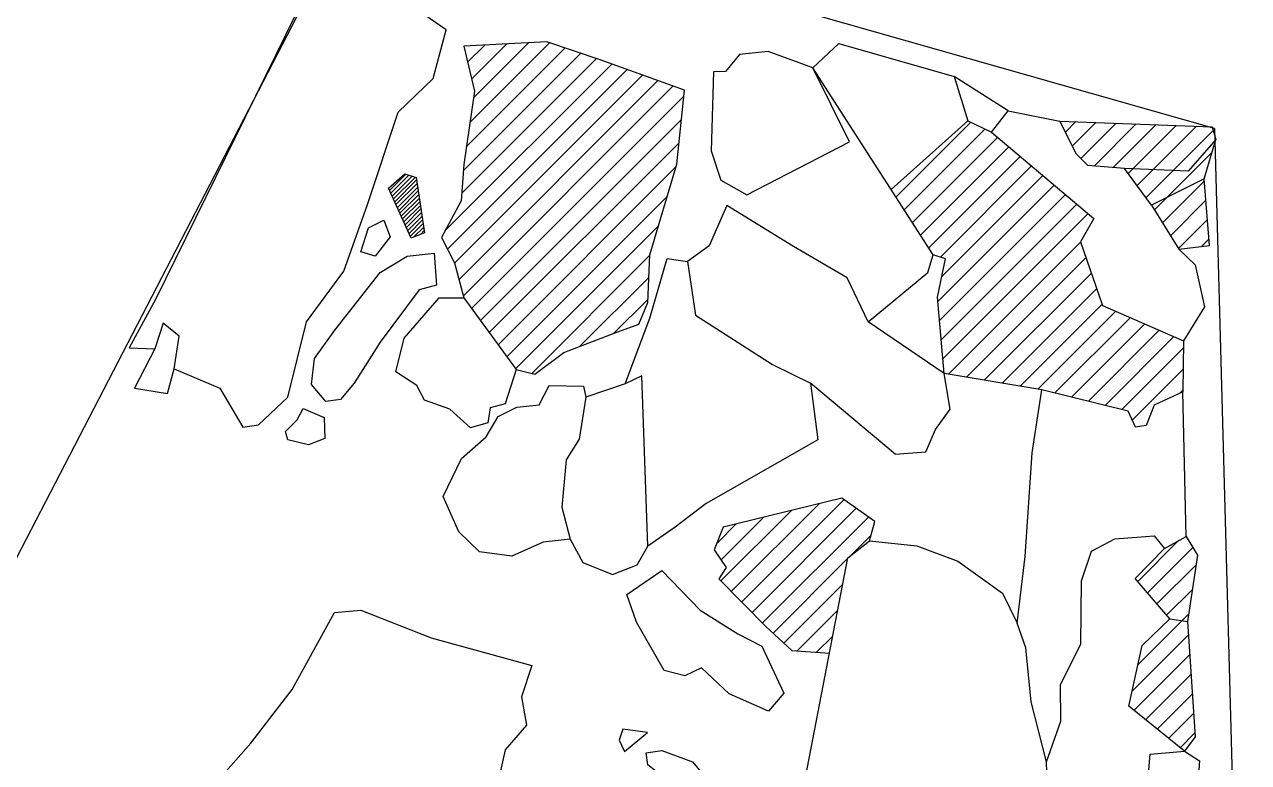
# Model space of a CAD drawing. Header units: metres. Extents: x -12.6 to -9.54, y -16.55 to -11.69.
# Drawn here: x -10.58 to -9.543, y -13.449 to -12.824 of the extents above; entities that cross this region are included whole.
import ezdxf

# ---------------------------------------------------------------- set-up
doc = ezdxf.new("R2010")
doc.units = ezdxf.units.M
doc.header["$LTSCALE"] = 25
doc.header["$MEASUREMENT"] = 0
doc.linetypes.add('STRICHPUNKTX2', pattern=[2, 1, -0.5, 0, -0.5])
doc.layers.get('0').update_dxf_attribs({"linetype": 'CONTINUOUS'})
for name, color, linetype in [('FEUER', 1, 'CONTINUOUS'), ('GRABUNGSGRENZE', 3, 'STRICHPUNKTX2'), ('KNOCHEN', 2, 'CONTINUOUS'), ('KNOCHENSCHRAFF', 2, 'CONTINUOUS'), ('STEINE', 4, 'CONTINUOUS'), ('STEINESCHRAFF', 4, 'CONTINUOUS')]:
    doc.layers.add(name, color=color, linetype=linetype)

# ---------------------------------------------------------------- blocks, each defined once
blk = doc.blocks.new('*X8')
at = {"color": 0}
for p, q in [((-1027.07, -1296.48), (-1025.69, -1295.1)), ((-1026.96, -1296.72), (-1025.42, -1295.18)), ((-1026.85, -1296.96), (-1025.15, -1295.27)), ((-1026.74, -1297.21), (-1024.88, -1295.35)), ((-1026.63, -1297.45), (-1024.78, -1295.6)), ((-1026.52, -1297.69), (-1024.73, -1295.9)), ((-1026.4, -1297.93), (-1024.68, -1296.21)), ((-1026.29, -1298.18), (-1024.64, -1296.52)), ((-1026.18, -1298.42), (-1024.59, -1296.83)), ((-1026.07, -1298.66), (-1024.54, -1297.13)), ((-1025.96, -1298.9), (-1024.5, -1297.44)), ((-1025.85, -1299.15), (-1024.45, -1297.75)), ((-1025.74, -1299.39), (-1024.4, -1298.05)), ((-1025.63, -1299.63), (-1024.36, -1298.36)), ((-1025.52, -1299.87), (-1024.31, -1298.67)), ((-1025.41, -1300.12), (-1024.26, -1298.97)), ((-1025.29, -1300.36), (-1024.22, -1299.28)), ((-1025.03, -1300.45), (-1024.17, -1299.59)), ((-1024.43, -1300.21), (-1024.12, -1299.89))]:
    blk.add_line(p, q, dxfattribs=at)
blk = doc.blocks.new('*X9')
at = {"color": 0}
for p, q in [((-1020.56, -1292.8), (-1012.19, -1284.42)), ((-1020.46, -1285.62), (-1019, -1284.17)), ((-1020.25, -1290.72), (-1013.51, -1283.98)), ((-1020.11, -1287.05), (-1017.14, -1284.07)), ((-1019.95, -1288.65), (-1015.28, -1283.98)), ((-1022.35, -1299.89), (-1008.24, -1285.78)), ((-1020.94, -1296.71), (-1009.54, -1285.32)), ((-1020.82, -1294.82), (-1010.87, -1284.87)), ((-1022.15, -1301.46), (-1006.93, -1286.24)), ((-1021.54, -1302.62), (-1005.63, -1286.71)), ((-1021.18, -1304.02), (-1004.33, -1287.17)), ((-1020.82, -1305.43), (-1003.03, -1287.64)), ((-1020.11, -1306.49), (-1002.12, -1288.5)), ((-1019.36, -1307.51), (-1002.33, -1290.48)), ((-1018.62, -1308.53), (-1002.54, -1292.45)), ((-1017.87, -1309.55), (-1002.8, -1294.48)), ((-1017.12, -1310.57), (-1003.55, -1297)), ((-1016.38, -1311.59), (-1004.3, -1299.51)), ((-1015, -1311.99), (-1005.03, -1302.01)), ((-1010.93, -1309.69), (-1005.1, -1303.85)), ((-1008.08, -1308.6), (-1005.16, -1305.69)), ((-998.11, -1330.45), (-990.68, -1323.02)), ((-997.23, -1331.34), (-988.57, -1322.68)), ((-998.99, -1329.56), (-993.02, -1323.59)), ((-998.98, -1327.78), (-995.36, -1324.16)), ((-996.35, -1332.23), (-987.54, -1323.41)), ((-995.47, -1333.12), (-986.5, -1324.15)), ((-999.34, -1326.38), (-997.69, -1324.73)), ((-987.99, -1327.4), (-986.27, -1325.68)), ((-994.57, -1333.98), (-988.26, -1327.67)), ((-993.65, -1334.83), (-988.68, -1329.86)), ((-992.54, -1335.48), (-989.1, -1332.05)), ((-990.89, -1335.6), (-989.52, -1334.24))]:
    blk.add_line(p, q, dxfattribs=at)
blk = doc.blocks.new('*X13')
at = {"color": 0}
for p, q in [((-1006.25, -1342.5), (-1006.25, -1342.5)), ((-1006.875, -1343.75), (-1006.875, -1343.75))]:
    blk.add_line(p, q, dxfattribs=at)
blk = doc.blocks.new('*X15')
at = {"color": 0}
for p, q in [((-984.16, -1297.05), (-977.82, -1290.71)), ((-969.81, -1291.54), (-968.92, -1290.66)), ((-969.21, -1292.72), (-967.22, -1290.72)), ((-968.5, -1293.77), (-965.52, -1290.79)), ((-967.38, -1294.42), (-963.81, -1290.85)), ((-965.75, -1294.55), (-962.11, -1290.91)), ((-964.09, -1294.66), (-960.41, -1290.98)), ((-983.46, -1298.13), (-976.63, -1291.29)), ((-982.77, -1299.2), (-975.56, -1291.99)), ((-962.39, -1294.73), (-958.7, -1291.04)), ((-960.69, -1294.8), (-957.29, -1291.4)), ((-982.08, -1300.28), (-974.6, -1292.8)), ((-981.39, -1301.35), (-973.64, -1293.61)), ((-961.21, -1297.09), (-957.39, -1293.27)), ((-980.4, -1302.14), (-972.68, -1294.41)), ((-964.49, -1295.06), (-964.09, -1294.66)), ((-963.74, -1296.08), (-962.39, -1294.73)), ((-962.99, -1297.1), (-960.69, -1294.8)), ((-980.6, -1305.87), (-970.76, -1296.03)), ((-980.27, -1303.77), (-971.72, -1295.22)), ((-961.59, -1299.23), (-958.03, -1295.68)), ((-980.46, -1307.5), (-969.8, -1296.84)), ((-962.27, -1298.14), (-961.21, -1297.09)), ((-980.33, -1309.13), (-968.84, -1297.64)), ((-960.91, -1300.32), (-957.9, -1297.31)), ((-980.19, -1310.76), (-967.88, -1298.45)), ((-960.22, -1301.4), (-957.77, -1298.95)), ((-979.72, -1312.06), (-968.52, -1300.86)), ((-958.29, -1301.23), (-957.64, -1300.59)), ((-978.2, -1312.31), (-968.06, -1302.17)), ((-976.68, -1312.56), (-967.6, -1303.48)), ((-975.17, -1312.81), (-967.15, -1304.79)), ((-973.65, -1313.06), (-966.69, -1306.11)), ((-972.14, -1313.32), (-965.53, -1306.71)), ((-970.7, -1313.64), (-964.3, -1307.25)), ((-969.28, -1313.99), (-963.08, -1307.79)), ((-967.86, -1314.34), (-961.85, -1308.33)), ((-966.44, -1314.69), (-960.62, -1308.87)), ((-965.02, -1315.04), (-959.81, -1309.83)), ((-964.15, -1315.94), (-959.83, -1311.62)), ((-960.11, -1313.66), (-959.86, -1313.41)), ((-963.68, -1329.61), (-960.23, -1326.15)), ((-962.86, -1330.56), (-959.02, -1326.72)), ((-962.05, -1331.51), (-958.74, -1328.2)), ((-961.23, -1332.46), (-959.04, -1330.28)), ((-959.93, -1332.93), (-959.35, -1332.35)), ((-963.67, -1336.67), (-959.93, -1332.93)), ((-964.17, -1338.94), (-959.37, -1334.14)), ((-964, -1340.53), (-959.26, -1335.8)), ((-963.02, -1341.32), (-959.15, -1337.46)), ((-962.04, -1342.11), (-959.04, -1339.11)), ((-961.07, -1342.9), (-958.94, -1340.77)), ((-960.09, -1343.69), (-958.83, -1342.43))]:
    blk.add_line(p, q, dxfattribs=at)

msp = doc.modelspace()

# ---------------------------------------------------------------- linework, layer by layer
at = {"layer": 'GRABUNGSGRENZE', "flags": 128}
for points in [[(-9.5717, -12.9124), (-10.292, -12.7075), (-10.525, -12.6167), (-12.6021, -11.6869)], [(-9.5717, -12.9124), (-9.5429, -13.9701), (-9.5911, -14.868), (-9.5951, -15.3381), (-9.6009, -16.5497)]]:
    msp.add_lwpolyline(points, dxfattribs=at)
at = {"layer": 'GRABUNGSGRENZE'}
msp.add_lwpolyline([(-9.5951, -15.3381), (-11.3359, -14.7217), (-10.292, -12.7075)], dxfattribs=at)
at = {"layer": 'KNOCHEN'}
msp.add_lwpolyline([(-10.2522, -13.0053), (-10.2716, -12.9629), (-10.2578, -12.9507), (-10.2481, -12.9538), (-10.241, -13.0007), (-10.2522, -13.0053)], dxfattribs=at)
at = {"layer": 'STEINE'}
for points in [[(-10.4531, -13.1159), (-10.4143, -13.1323), (-10.3949, -13.1654), (-10.3817, -13.1634), (-10.3567, -13.1399), (-10.3409, -13.0762), (-10.3093, -13.0333), (-10.2894, -12.9767), (-10.2634, -12.8987), (-10.2338, -12.8701), (-10.2226, -12.8288), (-10.2624, -12.8013), (-10.3333, -12.7814), (-10.4689, -13.0573), (-10.4913, -13.0981), (-10.4694, -13.0991)], [(-10.1634, -13.1164), (-10.1476, -13.1205), (-10.1231, -13.1021), (-10.0803, -13.0858), (-10.0594, -13.0782), (-10.0518, -13.0598), (-10.0502, -13.0195), (-10.0273, -12.9425), (-10.0207, -12.8798), (-10.0921, -12.8543), (-10.1375, -12.839), (-10.2078, -12.8426), (-10.1986, -12.8808), (-10.2078, -12.943), (-10.2099, -12.9736), (-10.2267, -13.0047), (-10.2155, -13.0262), (-10.2078, -13.0557)], [(-9.9121, -12.8609), (-9.9498, -12.8471), (-9.9743, -12.8497), (-9.986, -12.864), (-9.9962, -12.8645), (-9.9982, -12.9313), (-9.9901, -12.9563), (-9.9681, -12.9685), (-9.8809, -12.9236), (-9.9121, -12.8609)], [(-9.8651, -13.0761), (-9.8146, -13.0343), (-9.8101, -13.0195), (-9.9121, -12.8609), (-9.8901, -12.8405), (-9.7922, -12.8685)], [(-9.7922, -12.8685), (-9.7806, -12.9059), (-9.7608, -12.9156), (-9.7465, -12.8973), (-9.7922, -12.8685)], [(-9.7465, -12.8973), (-9.7028, -12.9061)], [(-9.7806, -12.9059), (-9.8457, -12.9641)], [(-9.5707, -12.9216), (-9.5942, -12.9485), (-9.648, -12.9463), (-9.679, -12.9437), (-9.6887, -12.9341), (-9.7028, -12.9061), (-9.5737, -12.9109), (-9.5707, -12.9216)], [(-9.7608, -12.9156), (-9.674, -12.9885), (-9.6853, -13.0083), (-9.6666, -13.0622), (-9.598, -13.0923), (-9.5986, -13.1355)], [(-9.5804, -12.9551), (-9.5707, -12.9216)], [(-9.6252, -12.9774), (-9.648, -12.9463)], [(-9.5804, -12.9551), (-9.6252, -12.9774), (-9.6019, -13.0145), (-9.576, -13.0115), (-9.5804, -12.9551)], [(-9.8422, -13.1883), (-9.8162, -13.1862), (-9.808, -13.1674), (-9.7958, -13.15), (-9.8009, -13.1199), (-9.8651, -13.0761), (-9.883, -13.0389), (-9.9284, -13.0124), (-9.985, -12.9777), (-9.9998, -13.0119), (-10.0181, -13.0251)], [(-10.295, -13.017), (-10.2884, -12.9966), (-10.2756, -12.99), (-10.27, -13.0042), (-10.2828, -13.0206), (-10.295, -13.017)], [(-10.3246, -13.1435), (-10.3368, -13.1292), (-10.3343, -13.1073), (-10.3169, -13.0833), (-10.2787, -13.0343), (-10.2557, -13.0206), (-10.2328, -13.018), (-10.2308, -13.045), (-10.2455, -13.0491), (-10.2787, -13.0935), (-10.3006, -13.1282), (-10.3123, -13.1419), (-10.3246, -13.1435)], [(-10.0711, -13.1286), (-10.0502, -13.0731), (-10.0354, -13.0226), (-10.0181, -13.0251), (-10.0115, -13.0705), (-9.9462, -13.1123), (-9.9141, -13.1281), (-9.9079, -13.176), (-10.0023, -13.2301), (-10.0288, -13.25), (-10.0517, -13.2663)], [(-9.5986, -13.1355), (-9.623, -13.1466), (-9.6297, -13.1639), (-9.6388, -13.1654), (-9.6449, -13.1517), (-9.718, -13.1337), (-9.8009, -13.1199), (-9.8063, -13.0553), (-9.7996, -13.0228), (-9.8101, -13.0195)], [(-9.6019, -13.0145), (-9.5882, -13.0278), (-9.5802, -13.0634), (-9.598, -13.0923)], [(-10.2022, -13.1659), (-10.2195, -13.1501), (-10.2409, -13.1424), (-10.2476, -13.1302), (-10.2654, -13.1185), (-10.2583, -13.0899), (-10.2287, -13.0557), (-10.2078, -13.0557), (-10.1634, -13.1164), (-10.1726, -13.1455), (-10.1854, -13.1491), (-10.1874, -13.1618), (-10.2022, -13.1659)], [(-10.4694, -13.0991), (-10.4867, -13.1323), (-10.4587, -13.1368), (-10.4531, -13.1159), (-10.449, -13.0884), (-10.4623, -13.0772), (-10.4694, -13.0991)], [(-10.1175, -13.2602), (-10.1068, -13.2801), (-10.0818, -13.2903), (-10.0609, -13.2821), (-10.0517, -13.2663), (-10.0569, -13.122), (-10.0711, -13.1286), (-10.1043, -13.1399)], [(-9.8422, -13.1883), (-9.9141, -13.1281)], [(-10.1175, -13.2602), (-10.1405, -13.2628), (-10.167, -13.2745), (-10.1945, -13.2709), (-10.2119, -13.2541), (-10.2251, -13.224), (-10.2098, -13.1919), (-10.1889, -13.1735), (-10.1787, -13.1562), (-10.1629, -13.1485), (-10.144, -13.1465), (-10.1354, -13.1302), (-10.1063, -13.1307), (-10.1043, -13.1399), (-10.1099, -13.1756), (-10.1211, -13.1929), (-10.1247, -13.2332), (-10.1175, -13.2602)], [(-9.7141, -13.4488), (-9.7272, -13.398), (-9.7317, -13.3522), (-9.7388, -13.3314), (-9.7321, -13.275), (-9.7263, -13.1871), (-9.718, -13.1337)], [(-9.5958, -13.258), (-9.5986, -13.1355)], [(-10.3587, -13.169), (-10.349, -13.1593), (-10.3439, -13.1496), (-10.3261, -13.1572), (-10.3256, -13.1751), (-10.3394, -13.1802), (-10.3567, -13.1761), (-10.3587, -13.169)], [(-9.8641, -13.2617), (-9.8595, -13.2454), (-9.8875, -13.2255), (-9.988, -13.25), (-9.9956, -13.2694), (-9.9854, -13.2842), (-9.9916, -13.2939), (-9.9518, -13.3341), (-9.9298, -13.3545), (-9.898, -13.3568)], [(-9.9212, -13.4769), (-9.8824, -13.276), (-9.8641, -13.2617), (-9.8238, -13.2658), (-9.7891, -13.279)], [(-9.5873, -13.5401), (-9.5858, -13.5899), (-9.5936, -13.6417), (-9.6296, -13.6284), (-9.6625, -13.5612), (-9.6889, -13.5302), (-9.7046, -13.5022), (-9.7132, -13.4758), (-9.7141, -13.4488), (-9.7019, -13.4143), (-9.7023, -13.3833), (-9.685, -13.3493), (-9.6843, -13.2954), (-9.6761, -13.2705), (-9.6563, -13.2599), (-9.6228, -13.2574), (-9.6141, -13.2681)], [(-9.6097, -13.3276), (-9.6391, -13.2935), (-9.6141, -13.2681), (-9.5958, -13.258), (-9.5862, -13.2738), (-9.5945, -13.3301)], [(-9.7891, -13.279), (-9.7514, -13.3059), (-9.7388, -13.3314)], [(-9.9497, -13.406), (-9.9829, -13.3912), (-10.0063, -13.3693), (-10.0206, -13.376), (-10.038, -13.3714), (-10.0614, -13.3306), (-10.0696, -13.3071), (-10.04, -13.2867), (-10.0074, -13.3204), (-9.9757, -13.3403), (-9.9553, -13.351), (-9.9365, -13.3907), (-9.9497, -13.406)], [(-10.4087, -13.4918), (-10.4306, -13.4811), (-10.3883, -13.4331), (-10.3531, -13.3877), (-10.3174, -13.3224), (-10.295, -13.3204), (-10.2353, -13.3439), (-10.1501, -13.3673), (-10.1588, -13.3938), (-10.1547, -13.4178), (-10.1726, -13.4387), (-10.1766, -13.4565), (-10.2103, -13.4678), (-10.2225, -13.4877), (-10.2236, -13.503), (-10.2144, -13.5167), (-10.2378, -13.5489), (-10.2577, -13.555), (-10.2812, -13.5463), (-10.3556, -13.504), (-10.4087, -13.4918)], [(-9.5972, -13.4399), (-9.6444, -13.4017), (-9.6331, -13.3504), (-9.6097, -13.3276), (-9.5945, -13.3301), (-9.588, -13.4277), (-9.5972, -13.4399)], [(-10.0716, -13.4402), (-10.0522, -13.4239), (-10.0731, -13.4213), (-10.0762, -13.4305), (-10.0716, -13.4402)], [(-9.9992, -13.4662), (-10.0058, -13.4779), (-10.0364, -13.4637), (-10.0517, -13.4514), (-10.0532, -13.4412), (-10.04, -13.4392), (-10.014, -13.4489), (-9.9992, -13.4662)], [(-9.5938, -13.4984), (-9.6288, -13.4724), (-9.6262, -13.4424), (-9.5972, -13.4399), (-9.5845, -13.4481), (-9.5866, -13.4791), (-9.5938, -13.4984)]]:
    msp.add_lwpolyline(points, dxfattribs=at)

# ---------------------------------------------------------------- block references
at = {"layer": 'FEUER', "xscale": 0.01, "yscale": 0.01, "zscale": 0.01}
for name in ['*X9', '*X15']:
    msp.add_blockref(name, (0, 0), dxfattribs=at)
at = {"layer": 'KNOCHENSCHRAFF', "xscale": 0.01, "yscale": 0.01, "zscale": 0.01}
msp.add_blockref('*X8', (0, 0), dxfattribs=at)
at = {"layer": 'STEINESCHRAFF', "xscale": 0.01, "yscale": 0.01, "zscale": 0.01}
msp.add_blockref('*X13', (0, 0), dxfattribs=at)

doc.saveas('drawing.dxf')
